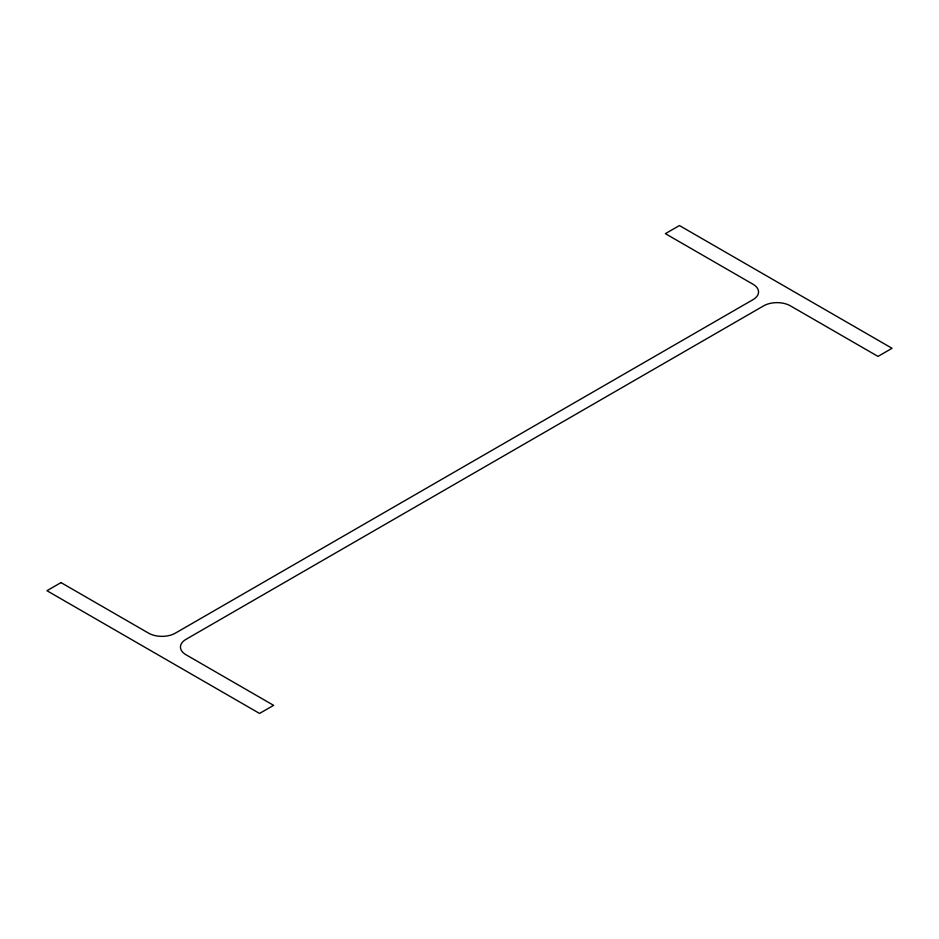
<?xml version="1.0" encoding="UTF-8"?>
<svg xmlns="http://www.w3.org/2000/svg" width="939" height="939" viewBox="0 0 939 939"><rect width="100%" height="100%" fill="white"/><g stroke="black" fill="none" stroke-linecap="round" stroke-linejoin="round"><path stroke-width="1.41" d="M61 582.591L46.95 590.713L259.563 713.452L273.613 705.342L185.992 654.753A18.874 10.892 0 0 1 185.992 639.342L763.689 305.821A18.874 10.892 0 0 1 790.368 305.821L878 356.409L892.05 348.287L679.437 225.548L665.387 233.658L753.008 284.247A18.874 10.892 0 0 1 753.008 299.658L175.311 633.179A18.874 10.892 0 0 1 148.632 633.179L61 582.591"/></g></svg>
